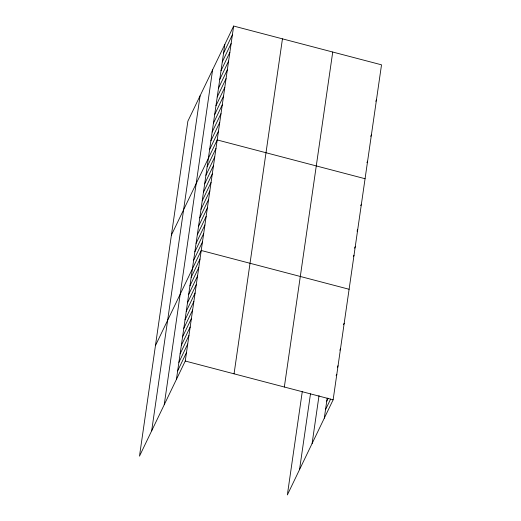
<?xml version="1.0" encoding="UTF-8"?>
<svg xmlns="http://www.w3.org/2000/svg" width="521" height="521" viewBox="0 0 521 521"><rect width="100%" height="100%" fill="white"/><g stroke="black" fill="none" stroke-linecap="round" stroke-linejoin="round"><path stroke-width="0.78" d="M151.67 430.834L200.064 95.851M164.232 404.726L212.627 69.749M176.43 379.392L224.818 44.409M233.655 26.05L187.866 121.191L139.478 456.175L185.261 361.033L233.655 26.05L381.522 64.825L333.134 399.809L287.345 494.95L302.31 391.362M234.059 373.824L282.454 38.847M284.336 387.012L332.73 52.028M299.536 469.61L310.483 393.856M312.105 443.508L319.028 395.576M324.296 418.168L327.201 398.07M223.555 53.168L232.392 34.809M222.291 61.934L231.122 43.575M221.021 70.693L229.859 52.334M219.758 79.453L228.595 61.094M218.494 88.212L227.325 69.853M217.224 96.978L226.062 78.619M215.961 105.737L224.798 87.378M214.698 114.496L223.529 96.138M213.428 123.262L222.265 104.897M212.164 132.021L221.002 113.663M210.901 140.781L219.732 122.422M209.631 149.54L218.468 131.181M171.416 235.088L217.205 139.941L365.071 178.723M207.137 166.805L215.974 148.446M205.912 175.31L214.743 156.951M204.681 183.815L213.519 165.457M203.45 192.314L212.288 173.955M202.226 200.819L211.064 182.461M200.995 209.325L209.833 190.966M199.771 217.824L208.602 199.465M198.54 226.329L207.378 207.97M197.309 234.834L206.147 216.475M196.085 243.34L204.916 224.974M194.854 251.838L203.691 233.48M193.623 260.344L202.461 241.985M155.447 345.631L201.236 250.484L349.103 289.266M191.168 277.348L200.005 258.989M189.944 285.853L198.775 267.494M188.713 294.358L197.55 276M187.482 302.857L196.319 284.499M186.257 311.363L195.088 293.004M185.027 319.868L193.864 301.509M183.796 328.367L192.633 310.008M182.571 336.872L191.409 318.513M181.341 345.377L190.178 327.019M180.116 353.883L188.947 335.517M178.885 362.382L187.723 344.023M177.654 370.887L186.492 352.528M375.784 101.282L376.462 99.869M370.718 136.326L371.401 134.913M366.921 162.611L367.605 161.197M360.708 205.645L361.385 204.232M357.022 231.155L357.699 229.741M354.567 248.159L355.244 246.746M353.336 256.664L354.013 255.251M343.508 324.687L344.186 323.28M339.822 350.203L340.506 348.79M337.367 367.207L338.044 365.794M336.136 375.713L336.82 374.299M326.752 401.163L328.113 398.337M325.527 409.662L330.62 399.073M185.261 361.033L333.134 399.809"/></g></svg>
